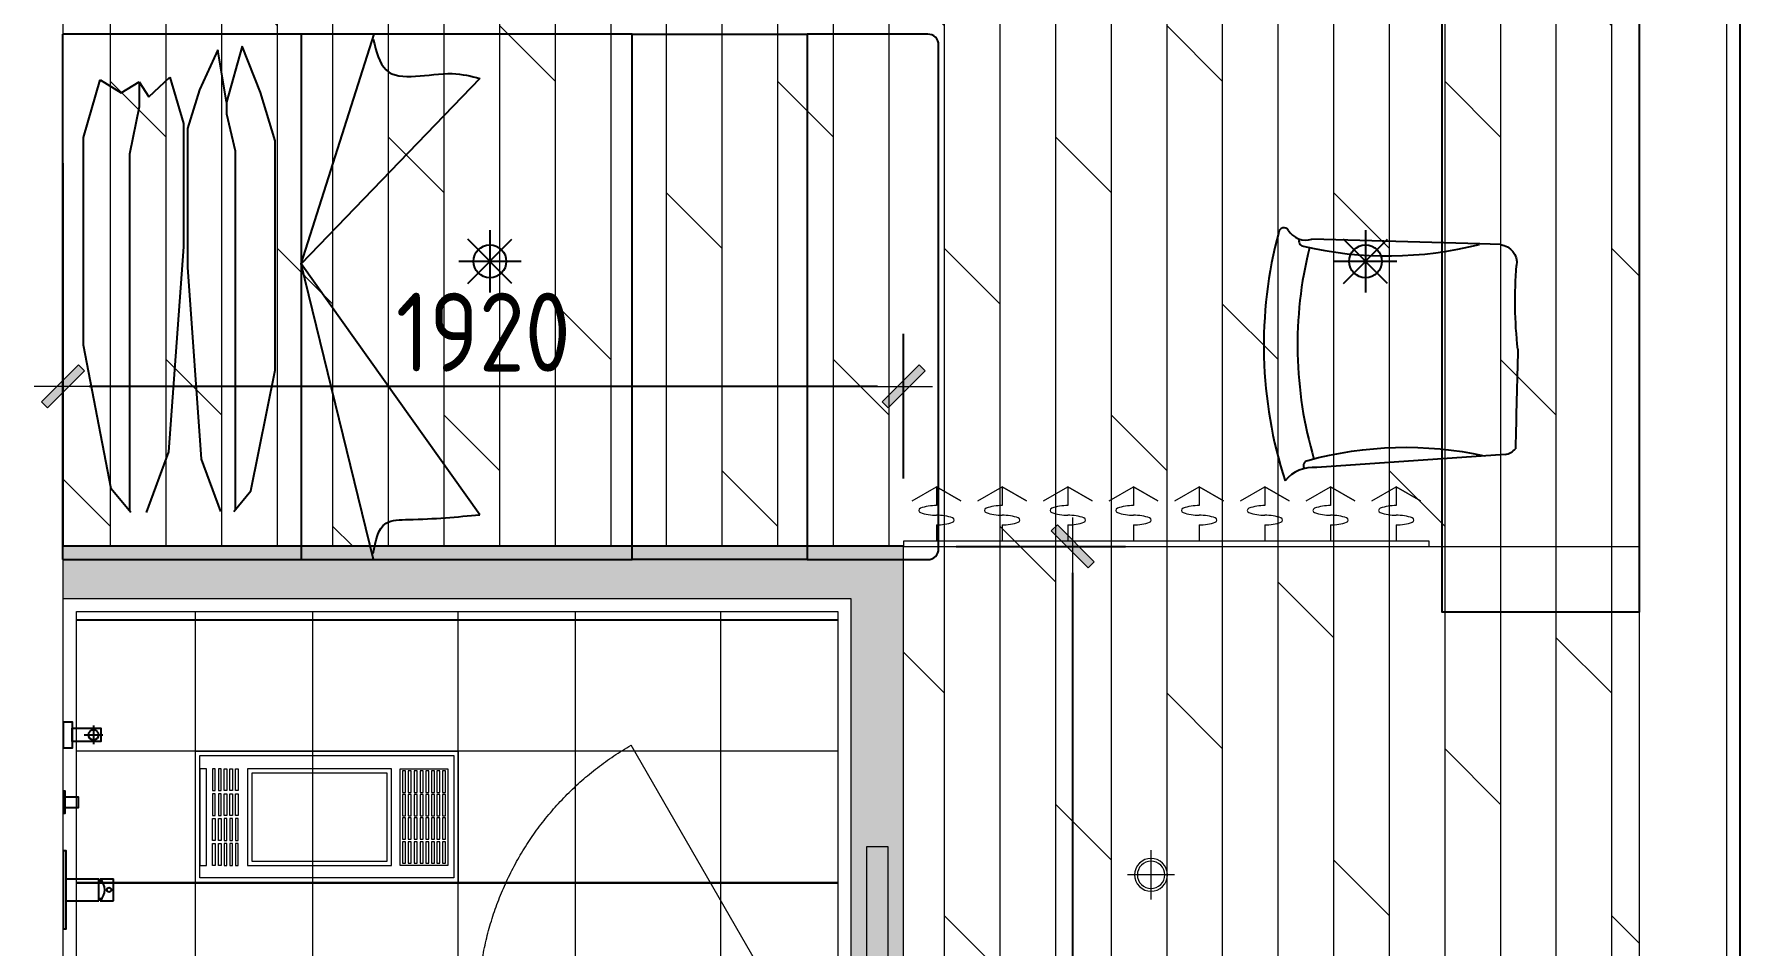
# Model space of a CAD drawing. Header units: millimetres. Extents: x 33621 to 401573, y -91663 to 133135.
# Drawn here: x 258091 to 261987, y -47323 to -45240 of the extents above; entities that cross this region are included whole.
import ezdxf

# ---------------------------------------------------------------- set-up
doc = ezdxf.new("R2010")
doc.units = ezdxf.units.MM
doc.header["$LTSCALE"] = 10
doc.linetypes.add('DOTE', pattern=[2.42, 2, -0.2, 0.02, -0.2])
doc.linetypes.add('HIDDEN', pattern=[0.375, 0.25, -0.125, 0, 0])
doc.layers.get('0').update_dxf_attribs({"color": 253})
doc.layers.get('Defpoints').update_dxf_attribs({"color": 250})
for name, color, linetype, lineweight in [('DOOR【门】', 253, 'Continuous', 0), ('DS-4BS-FINISH【墙完成线】', 253, 'Continuous', 0), ('FC-FLOOR【地材分格】', 253, 'Continuous', 0), ('FF-Door【门】', 253, 'Continuous', 0), ('FF-FIXT【洁具】', 253, 'Continuous', 0), ('FF-FURN【成品家私】', 253, 'Continuous', 0), ('RC-FCU【空调设备】', 253, 'Continuous', 0), ('RC-LIGHT【天花灯具】', 253, 'Continuous', 0), ('RC-Modelling【天花造型】', 253, 'Continuous', 0), ('RC-STR【天花细线】', 253, 'Continuous', 0), ('WALL', 253, 'Continuous', 0), ('Wall【新建墙】', 253, 'Continuous', 0), ('新建墙体', 253, 'Continuous', 0)]:
    doc.layers.add(name, color=color, linetype=linetype, lineweight=lineweight)
for name, color, linetype in [('EQUIP_喷头', 253, 'Continuous'), ('FF-FIXT', 253, 'Continuous'), ('HATCH【填充】', 253, 'Continuous'), ('P-活动家具', 253, 'Continuous'), ('SURFACE', 253, 'Continuous'), ('平面家具', 253, 'Continuous')]:
    doc.layers.add(name, color=color, linetype=linetype)
doc.styles.add('CCD_DIM', font='ARCHS.SHX')
doc.dimstyles.new('ZL_1：60', dxfattribs={"dimscale": 60, "dimtxt": 3, "dimasz": 1, "dimexe": 2, "dimexo": 2, "dimgap": 0.5, "dimtad": 1, "dimdec": 0, "dimrnd": 5, "dimdsep": 46, "dimtxsty": 'CCD_DIM', "dimblk": 'WS-cj', "dimblk1": 'WS-cj', "dimblk2": 'WS-cj', "dimcen": 0, "dimclrd": 44, "dimclre": 44, "dimclrt": 2, "dimadec": 0, "dimazin": 0, "dimtfac": 1, "dimtdec": 0, "dimtix": 1, "dimtofl": 0, "dimtmove": 2, "dimatfit": 3, "dimldrblk": 'hl_arrow2', "dimfxl": 6, "dimfxlon": 1, "dimarcsym": 0})

# ---------------------------------------------------------------- blocks, each defined once
blk = doc.blocks.new('*U227')
for p, q in [((0, -12), (0, 0)), ((0, 0), (1200, 0)), ((1200, 0), (1200, -12)), ((1200, -12), (0, -12)), ((75, -49.3), (75, -12)), ((225, -49.3), (225, -12)), ((375, -49.3), (375, -12)), ((525, -49.3), (525, -12)), ((675, -49.3), (675, -12)), ((825, -49.3), (825, -12)), ((975, -49.3), (975, -12)), ((1125, -49.3), (1125, -12)), ((1125, -49.3), (1125, -12)), ((19.6, -104.5), (75, -136.2)), ((75, -136.2), (75, -93.2)), ((130.4, -104.5), (75, -136.2)), ((75, -136.2), (130.4, -104.5)), ((169.6, -104.5), (225, -136.2)), ((225, -136.2), (225, -93.2)), ((280.4, -104.5), (225, -136.2)), ((225, -136.2), (280.4, -104.5)), ((319.6, -104.5), (375, -136.2)), ((375, -136.2), (375, -93.2)), ((430.4, -104.5), (375, -136.2)), ((375, -136.2), (430.4, -104.5)), ((469.6, -104.5), (525, -136.2)), ((525, -136.2), (525, -93.2)), ((580.4, -104.5), (525, -136.2)), ((525, -136.2), (580.4, -104.5)), ((619.6, -104.5), (675, -136.2)), ((675, -136.2), (675, -93.2)), ((730.4, -104.5), (675, -136.2)), ((675, -136.2), (730.4, -104.5)), ((769.6, -104.5), (825, -136.2)), ((825, -136.2), (825, -93.2)), ((880.4, -104.5), (825, -136.2)), ((825, -136.2), (880.4, -104.5)), ((919.6, -104.5), (975, -136.2)), ((975, -136.2), (975, -93.2)), ((1030.4, -104.5), (975, -136.2)), ((975, -136.2), (1030.4, -104.5)), ((1069.6, -104.5), (1125, -136.2)), ((1069.6, -104.5), (1125, -136.2)), ((1125, -136.2), (1125, -93.2)), ((1125, -136.2), (1125, -93.2)), ((1180.4, -104.5), (1125, -136.2)), ((1125, -136.2), (1180.4, -104.5)), ((1180.4, -104.5), (1125, -136.2)), ((1125, -136.2), (1180.4, -104.5))]:
    blk.add_line(p, q)
at = {"extrusion": (0, 0, -1)}
for centre, major_axis, start_param, end_param in [((40, -82.2), (3.69, -3.69), 1.137309, 3.57508), ((72.5, -170.8), (-70.4, -70.4), 2.004284, 2.381239), ((77.5, -148.9), (-70.4, -70.4), 2.33115, 2.708105), ((77.5, 28.3), (70.4, -70.4), 0.433488, 0.810442), ((110, -60.3), (3.69, -3.69), 4.278901, 6.716673), ((190, -82.2), (3.69, -3.69), 1.137309, 3.57508), ((222.5, -170.8), (-70.4, -70.4), 2.004284, 2.381239), ((227.5, -148.9), (-70.4, -70.4), 2.33115, 2.708105), ((227.5, 28.3), (70.4, -70.4), 0.433488, 0.810442), ((260, -60.3), (3.69, -3.69), 4.278901, 6.716673), ((340, -82.2), (3.69, -3.69), 1.137309, 3.57508), ((372.5, -170.8), (-70.4, -70.4), 2.004284, 2.381239), ((377.5, -148.9), (-70.4, -70.4), 2.33115, 2.708105), ((377.5, 28.3), (70.4, -70.4), 0.433488, 0.810442), ((410, -60.3), (3.69, -3.69), 4.278901, 6.716673), ((490, -82.2), (3.69, -3.69), 1.137309, 3.57508), ((522.5, -170.8), (-70.4, -70.4), 2.004284, 2.381239), ((527.5, -148.9), (-70.4, -70.4), 2.33115, 2.708105), ((527.5, 28.3), (70.4, -70.4), 0.433488, 0.810442), ((560, -60.3), (3.69, -3.69), 4.278901, 6.716673), ((640, -82.2), (3.69, -3.69), 1.137309, 3.57508), ((672.5, -170.8), (-70.4, -70.4), 2.004284, 2.381239), ((677.5, -148.9), (-70.4, -70.4), 2.33115, 2.708105), ((677.5, 28.3), (70.4, -70.4), 0.433488, 0.810442), ((710, -60.3), (3.69, -3.69), 4.278901, 6.716673), ((790, -82.2), (3.69, -3.69), 1.137309, 3.57508), ((822.5, -170.8), (-70.4, -70.4), 2.004284, 2.381239), ((827.5, -148.9), (-70.4, -70.4), 2.33115, 2.708105), ((827.5, 28.3), (70.4, -70.4), 0.433488, 0.810442), ((860, -60.3), (3.69, -3.69), 4.278901, 6.716673), ((940, -82.2), (3.69, -3.69), 1.137309, 3.57508), ((972.5, -170.8), (-70.4, -70.4), 2.004284, 2.381239), ((977.5, -148.9), (-70.4, -70.4), 2.33115, 2.708105), ((977.5, 28.3), (70.4, -70.4), 0.433488, 0.810442), ((1010, -60.3), (3.69, -3.69), 4.278901, 6.716673), ((1090, -82.2), (3.69, -3.69), 1.137309, 3.57508), ((1090, -82.2), (3.69, -3.69), 1.137309, 3.57508), ((1122.5, -170.8), (-70.4, -70.4), 2.004284, 2.381239), ((1122.5, -170.8), (-70.4, -70.4), 2.004284, 2.381239), ((1127.5, -148.9), (-70.4, -70.4), 2.33115, 2.708105), ((1127.5, -148.9), (-70.4, -70.4), 2.33115, 2.708105), ((1127.5, 28.3), (70.4, -70.4), 0.433488, 0.810442), ((1127.5, 28.3), (70.4, -70.4), 0.433488, 0.810442), ((1160, -60.3), (3.69, -3.69), 4.278901, 6.716673), ((1160, -60.3), (3.69, -3.69), 4.278901, 6.716673), ((72.5, 6.4), (70.4, -70.4), 0.760354, 1.137309), ((222.5, 6.4), (70.4, -70.4), 0.760354, 1.137309), ((372.5, 6.4), (70.4, -70.4), 0.760354, 1.137309), ((522.5, 6.4), (70.4, -70.4), 0.760354, 1.137309), ((672.5, 6.4), (70.4, -70.4), 0.760354, 1.137309), ((822.5, 6.4), (70.4, -70.4), 0.760354, 1.137309), ((972.5, 6.4), (70.4, -70.4), 0.760354, 1.137309), ((1122.5, 6.4), (70.4, -70.4), 0.760354, 1.137309), ((1122.5, 6.4), (70.4, -70.4), 0.760354, 1.137309)]:
    blk.add_ellipse(centre, major_axis=major_axis, ratio=1, start_param=start_param, end_param=end_param, dxfattribs=at)
blk = doc.blocks.new('圆形筒灯')
at = {"color": 251, "linetype": 'DOTE', "ltscale": 43.504693}
blk.add_line((0, 90.6), (0, -90.6), dxfattribs=at)
at = {"color": 251, "linetype": 'DOTE', "ltscale": 41.297046}
blk.add_line((86, 0), (-86, 0), dxfattribs=at)
blk.add_ellipse((0, 0), major_axis=(-42.4, 42.4), ratio=1, start_param=2.355868237233172, end_param=8.639053544412757)
at = {"color": 251}
blk.add_ellipse((0, 0), major_axis=(35.4, 35.4), ratio=1, start_param=5.49871431692557, end_param=11.78189962410516, dxfattribs=at)
blk = doc.blocks.new('ZL_0603143699')
at = {"layer": 'RC-Modelling【天花造型】'}
blk.add_line((109.4, -3164.7), (1789.4, -3164.7), dxfattribs=at)
at = {"layer": 'RC-FCU【空调设备】', "ltscale": 10, "xscale": -1, "rotation": 180}
blk.add_blockref('*U227', (109.4, -3164.7), dxfattribs=at)
at = {"layer": 'RC-LIGHT【天花灯具】', "xscale": -0.625, "yscale": 0.625, "zscale": 0.625, "rotation": 180}
blk.add_blockref('圆形筒灯', (674.4, -3914.7), dxfattribs=at)
blk = doc.blocks.new('海龙_041013471')
at = {"layer": 'P-活动家具', "color": 8}
for p, q in [((290.8, 600), (455.7, -75.6)), ((47.8, 497.7), (455.7, -75.6)), ((609.9, 490.4), (570.9, 443.1)), ((607.1, -333.1), (607.1, 487.1)), ((684.4, 370.6), (640.6, 490.4)), ((759.4, 353.8), (810.2, 492.6)), ((845.1, 492.6), (889.6, 438.7)), ((848.3, -326), (848.3, 488.8)), ((570.9, 443.1), (515.2, 167.7)), ((889.6, 438.7), (953.1, 110.2)), ((715.8, -67.6), (684.4, 370.6)), ((724.4, -114.1), (759.4, 353.8)), ((515.2, 167.7), (515.2, -356.5)), ((953.1, 110.2), (953.1, -364.1)), ((47.8, -499), (455.7, -75.6)), ((455.7, -75.6), (289.2, -600)), ((715.8, -384.4), (715.8, -67.6)), ((724.4, -395.8), (724.4, -114.1)), ((626.6, -417.8), (607.1, -333.1)), ((826, -433.9), (848.3, -326)), ((515.2, -356.5), (548.6, -466.9)), ((687.9, -472.4), (715.8, -384.4)), ((953.1, -364.1), (915, -495.5)), ((626.6, -444.9), (626.6, -417.8)), ((756.2, -501.8), (724.4, -395.8)), ((548.6, -466.9), (590.4, -572.6)), ((590.4, -572.6), (626.6, -444.9)), ((626.6, -444.9), (646.1, -564.3)), ((803.8, -456.5), (756.2, -501.8)), ((826, -491.4), (803.8, -456.5)), ((826, -491.4), (826, -433.9)), ((867.3, -466), (826, -491.4)), ((915, -495.5), (867.3, -466)), ((646.1, -564.3), (687.9, -472.4))]:
    blk.add_line(p, q, dxfattribs=at)
at = {"layer": 'P-活动家具'}
blk.add_line((1000, 600), (1000, -600), dxfattribs=at)
at = {"layer": 'P-活动家具', "color": 8}
blk.add_lwpolyline([(-299.9, 600), (-300, -600), (-700, -600), (-699.9, 600)], close=True, dxfattribs=at)
for points, knots in [([(291.5, 586.4), (286.2, 557.6), (277.4, 509), (168.4, 508.8), (99.8, 502.5), (47.8, 497.7)], [0, 0, 0, 0, 75.29107, 127.212251, 290.722633, 290.722633, 290.722633, 290.722633]), ([(291.5, -587.7), (284.6, -560.3), (263.8, -477.8), (136.2, -521), (68, -504), (47.8, -499)], [0, 0, 0, 0, 75.29107, 226.745569, 290.81809, 290.81809, 290.81809, 290.81809])]:
    blk.add_open_spline(points, degree=3, knots=knots, dxfattribs=at)
at = {"layer": '平面家具', "color": 43, "linetype": 'ByBlock'}
for p, q in [((-699.9, 600), (-975, 600)), ((1000, 600), (-299.9, 600)), ((455.7, -600), (455.7, 600)), ((-1000, 575), (-1000, -575)), ((-975, -600), (-700, -600)), ((-300, -600), (1000, -600))]:
    blk.add_line(p, q, dxfattribs=at)
for centre, start, end in [((-975, 575), 90, 180), ((-975, -575), 180, 270)]:
    blk.add_arc(centre, 25, start, end, dxfattribs=at)
blk = doc.blocks.new('海龙_0410133832')
at = {"lineweight": -2, "ltscale": 2000, "extrusion": (0, 0, -1)}
for p, q in [((-250.5, 250.9), (-202.9, 252.5)), ((-202.9, 252.5), (180.4, 263)), ((-260.8, -229.1), (169.1, -258.7))]:
    blk.add_line(p, q, dxfattribs=at)
for centre, radius, start, end in [((-194.4, 307), 46.2, 209.9778, 287.6112), ((-244.3, 277.1), 12, 34.687, 170.3231), ((716.8, 19.6), 1007, 165.0641, 197.8536), ((-7.4, 1075.2), 850.4, 256.8724, 284.3023), ((709, 21.2), 922.3, 166.0708, 196.3976), ((-198.2, 258.7), 11.8, 155.0218, 258.5738), ((30168.4, -805.7), 29889.5, 178.43305, 178.86929), ((253.1, -186.7), 43, 280.3759, 317.4549), ((-178.1, -339.1), 80.9, 83.6486, 141.8367)]:
    blk.add_arc(centre, radius, start, end, dxfattribs=at)
at = {"lineweight": -2, "ltscale": 2000}
for centre, radius, start, end in [((-244.6, 208.3), 43, 97.9074, 186.7843), ((-1223.9, 121.3), 940.2, 353.3046, 4.9984), ((-33.5, -1062.6), 850.3, 74.7572, 102.1885), ((187.2, -253.7), 11.8, 332.5533, 76.1053)]:
    blk.add_arc(centre, radius, start, end, dxfattribs=at)
blk = doc.blocks.new('海龙0109184221')
at = {"layer": '平面家具', "color": 43, "linetype": 'ByBlock'}
blk.add_lwpolyline([(21.4, 3126.7), (-428.6, 3126.7), (-428.6, 0), (21.4, 0)], close=True, dxfattribs=at)
for p in [(57, 2676.9), (138.5, 588.7)]:
    blk.add_blockref('海龙_0410133832', p, dxfattribs=at)
blk = doc.blocks.new('A$C78EA0098')
at = {"color": 33, "linetype": 'Continuous'}
for p, q in [((47, 353.8), (90, 353.8)), ((68.5, 375.3), (68.5, 332.3))]:
    blk.add_line(p, q, dxfattribs=at)
for p, q in [((5, 25, 0), (81, 25, 0)), ((81, -25, 0), (81, 25, 0)), ((81, 20, 0), (88, 20, 0)), ((84, 25, 0), (114, 25, 0)), ((84, 20, 0), (84, 25, 0)), ((114, -25, 0), (114, 25, 0)), ((5, -25, 0), (81, -25, 0)), ((81, -20, 0), (88, -20, 0)), ((84, -25, 0), (84, -20, 0)), ((84, -25, 0), (114, -25, 0))]:
    blk.add_line(p, q)
for points in [[(0, 383.8), (20, 383.8), (20, 323.8), (0, 323.8)], [(20, 368.8), (85, 368.8), (85, 338.8), (20, 338.8)], [(0, 226), (3, 226), (3, 174), (0, 174)], [(3, 212.5), (33.5, 212.5), (33.5, 187.5), (3, 187.5)], [(0, 90), (5, 90), (5, -90), (0, -90)]]:
    blk.add_lwpolyline(points, close=True)
for centre, radius in [((68.5, 353.8), 11.5), ((104, 0, 0), 5)]:
    blk.add_circle(centre, radius, dxfattribs=at)
blk.add_arc((57.8, 0, 0), 36.3, 316.3972, 43.6028)
blk = doc.blocks.new('DOORBLK101')
at = {"layer": 'FF-Door【门】'}
blk.add_line((-0.5, 0), (0, 0.866), dxfattribs=at)
at = {"layer": 'FF-Door【门】', "color": 8, "linetype": 'HIDDEN', "ltscale": 15}
blk.add_arc((-0.5, 0), 1, 0, 60, dxfattribs=at)
blk = doc.blocks.new('WS-cj')
blk.add_hatch(color=2).paths.add_polyline_path([(0.588, 0.818), (-0.818, -0.588), (-0.588, -0.818), (0.818, 0.588)])
at = {"color": 2, "linetype": 'ByBlock', "lineweight": 0}
for p, q in [((-1.1, 0), (0, 0)), ((0, 0), (1.1, 0))]:
    blk.add_line(p, q, dxfattribs=at)
at = {"color": 2}
blk.add_lwpolyline([(0.588, 0.818), (-0.818, -0.588), (-0.588, -0.818), (0.818, 0.588)], close=True, dxfattribs=at)
blk = doc.blocks.new('*D420')
at = {"layer": 'Defpoints', "color": 0, "transparency": 16777216}
for p in [(260076.7, -46410.3), (260463.1, -46410.3), (260076.7, -49160.6)]:
    blk.add_point(p, dxfattribs=at)
at = {"layer": '新建墙体', "color": 44, "lineweight": -2, "transparency": 16777216}
for p, q in [((260196.7, -46410.3), (260583.1, -46410.3)), ((260463.1, -49100.6), (260463.1, -46470.3)), ((260196.7, -49160.6), (260583.1, -49160.6))]:
    blk.add_line(p, q, dxfattribs=at)
at = {"layer": '新建墙体', "color": 44, "lineweight": -2, "transparency": 16777216, "xscale": 60, "yscale": 60, "zscale": 60}
for p, rotation in [((260463.1, -46410.3), 90), ((260463.1, -49160.6), 270)]:
    blk.add_blockref('WS-cj', p, dxfattribs=dict(at, rotation=rotation))
at = {"layer": '新建墙体', "color": 2, "transparency": 16777216, "insert": (260335.6, -47785.4), "char_height": 180, "attachment_point": 5, "rotation": 90, "style": 'CCD_DIM'}
blk.add_mtext('2750', dxfattribs=at)
blk = doc.blocks.new('hl_arrow2')
at = {"color": 2}
blk.add_line((-0.221, 0), (-1, 0), dxfattribs=at)
blk.add_lwpolyline([(-0.221, 0), (-0.861, -0.689), (-0.654, -0.862), (0, 0), (-0.654, 0.862), (-0.861, 0.689)], close=True, dxfattribs=at)
blk = doc.blocks.new('*D421')
at = {"layer": 'Defpoints', "color": 0, "transparency": 16777216}
for p in [(258156.7, -46044.7), (258156.7, -46374.8), (260076.7, -46374.8)]:
    blk.add_point(p, dxfattribs=at)
at = {"layer": '新建墙体', "color": 44, "lineweight": -2, "transparency": 16777216}
for p, q in [((258156.7, -46254.8), (258156.7, -45924.7)), ((260076.7, -46254.8), (260076.7, -45924.7)), ((260016.7, -46044.7), (258216.7, -46044.7))]:
    blk.add_line(p, q, dxfattribs=at)
at = {"layer": '新建墙体', "color": 44, "lineweight": -2, "transparency": 16777216, "xscale": 60, "yscale": 60, "zscale": 60, "rotation": 180}
blk.add_blockref('WS-cj', (258156.7, -46044.7), dxfattribs=at)
at = {"layer": '新建墙体', "color": 44, "lineweight": -2, "transparency": 16777216, "xscale": 60, "yscale": 60, "zscale": 60}
blk.add_blockref('WS-cj', (260076.7, -46044.7), dxfattribs=at)
at = {"layer": '新建墙体', "color": 2, "transparency": 16777216, "insert": (259116.7, -45920.9), "char_height": 180, "attachment_point": 5, "style": 'CCD_DIM'}
blk.add_mtext('1920', dxfattribs=at)
blk = doc.blocks.new('ERTERT')
at = {"color": 8}
for points in [[(15709.5, 8032.6), (15759.4, 8032.6), (15759.4, 8026.5), (15709.5, 8026.5)], [(15709.6, 8061.8), (15930.2, 8061.8), (15930.2, 8046.6), (15709.6, 8046.6)], [(15766.4, 8032.6), (15816.3, 8032.6), (15816.3, 8026.5), (15766.4, 8026.5)], [(15873.3, 8032.6), (15823.3, 8032.6), (15823.3, 8026.5), (15873.3, 8026.5)], [(15930.2, 8032.6), (15880.3, 8032.6), (15880.3, 8026.5), (15930.2, 8026.5)], [(15709.5, 8019.5), (15759.4, 8019.5), (15759.4, 8013.4), (15709.5, 8013.4)], [(15709.5, 8000.3), (15759.4, 8000.3), (15759.4, 8006.4), (15709.5, 8006.4)], [(15709.5, 7987.2), (15759.4, 7987.2), (15759.4, 7993.3), (15709.5, 7993.3)], [(15766.4, 8019.5), (15816.3, 8019.5), (15816.3, 8013.4), (15766.4, 8013.4)], [(15766.4, 8000.3), (15816.3, 8000.3), (15816.3, 8006.4), (15766.4, 8006.4)], [(15766.4, 7987.2), (15816.3, 7987.2), (15816.3, 7993.3), (15766.4, 7993.3)], [(15873.3, 8019.5), (15823.3, 8019.5), (15823.3, 8013.4), (15873.3, 8013.4)], [(15873.3, 8000.3), (15823.3, 8000.3), (15823.3, 8006.4), (15873.3, 8006.4)], [(15873.3, 7987.2), (15823.3, 7987.2), (15823.3, 7993.3), (15873.3, 7993.3)], [(15930.2, 8019.5), (15880.3, 8019.5), (15880.3, 8013.4), (15930.2, 8013.4)], [(15930.2, 8000.3), (15880.3, 8000.3), (15880.3, 8006.4), (15930.2, 8006.4)], [(15930.2, 7987.2), (15880.3, 7987.2), (15880.3, 7993.3), (15930.2, 7993.3)], [(15709.5, 7974.2), (15759.4, 7974.2), (15759.4, 7980.2), (15709.5, 7980.2)], [(15709.5, 7952.9), (15930.2, 7952.9), (15930.2, 7624.2), (15709.5, 7624.2)], [(15766.4, 7974.2), (15816.3, 7974.2), (15816.3, 7980.2), (15766.4, 7980.2)], [(15873.3, 7974.2), (15823.3, 7974.2), (15823.3, 7980.2), (15873.3, 7980.2)], [(15930.2, 7974.2), (15880.3, 7974.2), (15880.3, 7980.2), (15930.2, 7980.2)], [(15709.5, 7495.6), (15930.2, 7495.6), (15930.2, 7604.2), (15709.5, 7604.2)], [(15714.5, 7599.2), (15763.3, 7599.2), (15763.3, 7592.2), (15714.5, 7592.2)], [(15767.9, 7599.2), (15816.7, 7599.2), (15816.7, 7592.2), (15767.9, 7592.2)], [(15821.2, 7599.2), (15870, 7599.2), (15870, 7592.2), (15821.2, 7592.2)], [(15876.4, 7599.2), (15925.2, 7599.2), (15925.2, 7592.2), (15876.4, 7592.2)], [(15714.5, 7586), (15763.3, 7586), (15763.3, 7579), (15714.5, 7579)], [(15714.5, 7572.1), (15763.3, 7572.1), (15763.3, 7565.1), (15714.5, 7565.1)], [(15714.5, 7558.9), (15763.3, 7558.9), (15763.3, 7551.9), (15714.5, 7551.9)], [(15767.9, 7586), (15816.7, 7586), (15816.7, 7579), (15767.9, 7579)], [(15767.9, 7572.1), (15816.7, 7572.1), (15816.7, 7565.1), (15767.9, 7565.1)], [(15767.9, 7558.9), (15816.7, 7558.9), (15816.7, 7551.9), (15767.9, 7551.9)], [(15821.2, 7586), (15870, 7586), (15870, 7579), (15821.2, 7579)], [(15821.2, 7572.1), (15870, 7572.1), (15870, 7565.1), (15821.2, 7565.1)], [(15821.2, 7558.9), (15870, 7558.9), (15870, 7551.9), (15821.2, 7551.9)], [(15876.4, 7586), (15925.2, 7586), (15925.2, 7579), (15876.4, 7579)], [(15876.4, 7572.1), (15925.2, 7572.1), (15925.2, 7565.1), (15876.4, 7565.1)], [(15876.4, 7558.9), (15925.2, 7558.9), (15925.2, 7551.9), (15876.4, 7551.9)], [(15714.5, 7545.5), (15763.3, 7545.5), (15763.3, 7538.5), (15714.5, 7538.5)], [(15714.5, 7532.6), (15763.3, 7532.6), (15763.3, 7525.6), (15714.5, 7525.6)], [(15714.5, 7520.4), (15763.3, 7520.4), (15763.3, 7513.4), (15714.5, 7513.4)], [(15767.9, 7545.5), (15816.7, 7545.5), (15816.7, 7538.5), (15767.9, 7538.5)], [(15767.9, 7532.6), (15816.7, 7532.6), (15816.7, 7525.6), (15767.9, 7525.6)], [(15767.9, 7520.4), (15816.7, 7520.4), (15816.7, 7513.4), (15767.9, 7513.4)], [(15821.2, 7545.5), (15870, 7545.5), (15870, 7538.5), (15821.2, 7538.5)], [(15821.2, 7532.6), (15870, 7532.6), (15870, 7525.6), (15821.2, 7525.6)], [(15821.2, 7520.4), (15870, 7520.4), (15870, 7513.4), (15821.2, 7513.4)], [(15876.4, 7545.5), (15925.2, 7545.5), (15925.2, 7538.5), (15876.4, 7538.5)], [(15876.4, 7532.6), (15925.2, 7532.6), (15925.2, 7525.6), (15876.4, 7525.6)], [(15876.4, 7520.4), (15925.2, 7520.4), (15925.2, 7513.4), (15876.4, 7513.4)], [(15714.5, 7507.6), (15763.3, 7507.6), (15763.3, 7500.6), (15714.5, 7500.6)], [(15767.9, 7507.6), (15816.7, 7507.6), (15816.7, 7500.6), (15767.9, 7500.6)], [(15821.2, 7507.6), (15870, 7507.6), (15870, 7500.6), (15821.2, 7500.6)], [(15876.4, 7507.6), (15925.2, 7507.6), (15925.2, 7500.6), (15876.4, 7500.6)]]:
    blk.add_lwpolyline(points, close=True, dxfattribs=at)
at = {"color": 250}
blk.add_lwpolyline([(15719.5, 7942.9), (15920.2, 7942.9), (15920.2, 7634.2), (15719.5, 7634.2)], close=True, dxfattribs=at)
at = {"layer": 'RC-LIGHT【天花灯具】'}
for points in [[(15668.9, 7471.8), (15968.9, 7471.8), (15968.9, 8071.8), (15668.9, 8071.8)], [(15678.9, 7481.8), (15958.9, 7481.8), (15958.9, 8061.8), (15678.9, 8061.8)]]:
    blk.add_lwpolyline(points, close=True, dxfattribs=at)
blk = doc.blocks.new('$TwtSys$00000125')
at = {"color": 9}
for p, q in [((0.403, -0.403), (-0.403, 0.403)), ((-0.403, -0.403), (0.403, 0.403)), ((0, 0.57), (0, -0.57)), ((0.57, 0), (-0.57, 0))]:
    blk.add_line(p, q, dxfattribs=at)
at = {"color": 8}
blk.add_circle((0, 0), 0.3, dxfattribs=at)

msp = doc.modelspace()

# ---------------------------------------------------------------- hatches: boundary and pattern name
at = {"layer": 'FC-FLOOR【地材分格】'}
h = msp.add_hatch(dxfattribs=at)
h.set_pattern_fill('DOLMIT', color=256, scale=20, angle=90, double=1)
h.set_pattern_definition([(90, (129360.23, -101355.82), (-127, 8e-15), []), (135, (129360.23, -101355.82), (-253.9998, -253.9998), [179.6051, -359.2102])])
h.paths.add_polyline_path([(258156.7, -42910.6), (261356.7, -42910.6), (261356.7, -43310.6), (261756.7, -43310.6), (261756.7, -49140.6), (261356.7, -49140.6), (261356.7, -49159.4), (260076.7, -49159.4), (260076.7, -46409.2), (258157.9, -46409.2)])
h = msp.add_hatch(dxfattribs=at)
h.set_pattern_fill('_USER', color=256, scale=600, double=1, pattern_type=0)
h.set_pattern_definition([(0, (258726.74, -48379.4), (0, 600), []), (90, (258726.74, -48379.4), (-600, 4e-14), [])])
h.paths.add_polyline_path([(258187.9, -46559.2), (259926.7, -46559.2), (259926.7, -48979.4), (258986.7, -48979.4), (258986.7, -48379.4), (258186.8, -48379.4)])
at = {"layer": 'HATCH【填充】'}
h = msp.add_hatch(dxfattribs=at)
h.set_pattern_fill('TRIANG', color=4, scale=5)
h.set_pattern_definition([(60, (2406477.972, -1420475.854), (-23.81249995, 41.2444598), [23.8125, -23.8125]), (120, (2406477.972, -1420475.854), (-47.62499995, 3e-08), [23.8125, -23.8125]), (0, (2406466.066, -1420455.23), (23.8125, 41.2444598), [23.8125, -23.8125])])
h.paths.add_polyline_path([(260077.3, -46410.3), (258157.3, -46410.3), (258157.3, -46530.3), (259957.3, -46530.3), (259956.7, -49160.6), (260076.7, -49160.6)])
at = {"layer": 'RC-STR【天花细线】'}
h = msp.add_hatch(dxfattribs=at)
h.set_pattern_fill('矩形600X300', color=256, double=1, pattern_type=2)
h.set_pattern_definition([(0, (259059.24, -48377.52), (0, 300), []), (90, (259059.24, -48377.5), (-600, 4e-14), [])])
h.paths.add_polyline_path([(259926.7, -48977.5), (258986.7, -48977.5), (258986.7, -48377.5), (258186.7, -48377.5), (258187.3, -46559.2), (259927.3, -46559.2)])

# ---------------------------------------------------------------- linework, layer by layer
at = {"layer": 'DOOR【门】'}
msp.add_lwpolyline([(259991.7, -47826.6), (260041.7, -47826.6), (260041.7, -47096.6), (259991.7, -47096.6)], close=True, dxfattribs=at)
at = {"layer": 'DS-4BS-FINISH【墙完成线】'}
msp.add_lwpolyline([(258156.7, -42910.6), (261356.7, -42910.6), (261356.7, -43310.6), (261756.7, -43310.6), (261756.7, -49140.6), (261356.7, -49140.6), (261356.7, -49159.4), (260076.7, -49159.4), (260076.7, -46409.2), (258157.9, -46409.2), (258156.7, -42910.6)], dxfattribs=at)
msp.add_lwpolyline([(258187.9, -46559.2), (259926.7, -46559.2), (259926.7, -48979.4), (258986.7, -48979.4), (258986.7, -48379.4), (258186.8, -48379.4)], close=True, dxfattribs=at)
at = {"layer": 'SURFACE'}
msp.add_line((261986.7, -42714.4), (261986.7, -47810.6), dxfattribs=at)
at = {"layer": 'WALL'}
for p, q in [((258156.7, -43044.4), (258156.7, -48744.4)), ((261756.7, -43310.6), (261756.7, -47810.6)), ((261956.7, -47810.6), (261956.7, -43310.6))]:
    msp.add_line(p, q, dxfattribs=at)
at = {"layer": 'Wall【新建墙】', "color": 4}
for p, q in [((260076.7, -46410.3), (258157.9, -46410.3)), ((260076.7, -47553.1), (260076.7, -46410.3)), ((259956.7, -46530.3), (258157.9, -46530.3)), ((259956.7, -47553.1), (259956.7, -46530.3))]:
    msp.add_line(p, q, dxfattribs=at)

# ---------------------------------------------------------------- block references
at = {"layer": 'EQUIP_喷头', "xscale": 125, "yscale": 125, "zscale": 125}
for p in [(259131.7, -45759.2), (261131.7, -45759.2)]:
    msp.add_blockref('$TwtSys$00000125', p, dxfattribs=at)
at = {"layer": 'FF-FIXT', "rotation": 359.999999047842}
msp.add_blockref('A$C78EA0098', (258157.9, -47194.5), dxfattribs=at)
at = {"layer": 'FF-FIXT【洁具】', "xscale": -700, "yscale": 700, "zscale": 700}
msp.add_blockref('DOORBLK101', (259454.5, -47470.3), dxfattribs=at)
at = {"layer": 'FF-FURN【成品家私】', "xscale": -1}
msp.add_blockref('海龙0109184221', (261328.1, -46560.3), dxfattribs=at)
at = {"layer": 'FF-FURN【成品家私】', "rotation": 180}
msp.add_blockref('海龙_041013471', (259156.7, -45840.3), dxfattribs=at)
at = {"layer": 'RC-LIGHT【天花灯具】'}
msp.add_blockref('ZL_0603143699', (259967.4, -43245.6), dxfattribs=at)
at = {"layer": 'RC-LIGHT【天花灯具】', "xscale": -1, "rotation": 90}
msp.add_blockref('ERTERT', (266531.1, -31208.6), dxfattribs=at)

# ---------------------------------------------------------------- dimensions: what is measured, and where the dimension line sits
at = {"layer": '新建墙体'}
dim = msp.add_linear_dim(base=(258156.7, -46044.7), p1=(260076.7, -46374.8), p2=(258156.7, -46374.8), dimstyle='ZL_1：60', dxfattribs=at)
dim.commit()
dim.dimension.update_dxf_attribs({"geometry": '*D421', "text_midpoint": (259116.7, -45920.9)})
dim = msp.add_linear_dim(base=(260463.1, -46410.3), p1=(260076.7, -49160.6), p2=(260076.7, -46410.3), angle=90, dimstyle='ZL_1：60', dxfattribs=at)
dim.commit()
dim.dimension.update_dxf_attribs({"geometry": '*D420', "text_midpoint": (260335.6, -47785.4)})

doc.saveas('drawing.dxf')
